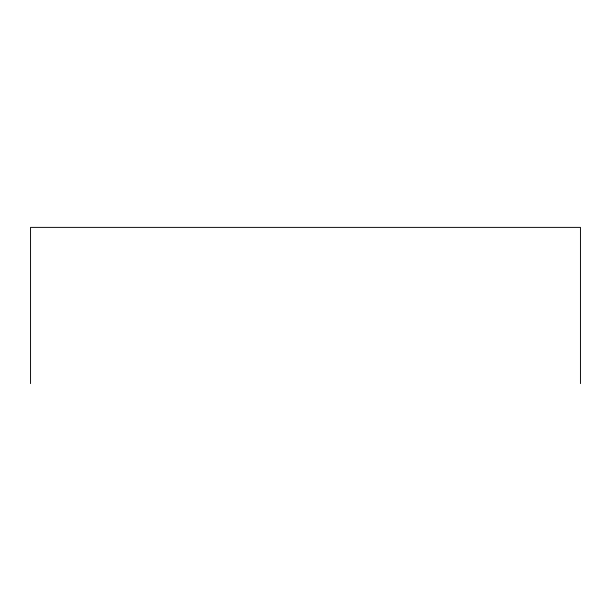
<?xml version="1.0" encoding="UTF-8"?>
<svg xmlns="http://www.w3.org/2000/svg" width="611" height="611" viewBox="0 0 611 611"><rect width="100%" height="100%" fill="white"/><g stroke="black" fill="none" stroke-linecap="round" stroke-linejoin="round"><path stroke-width="0.92" d="M580.45 383.616L580.45 227.384L30.55 227.384L30.55 383.616"/></g></svg>
